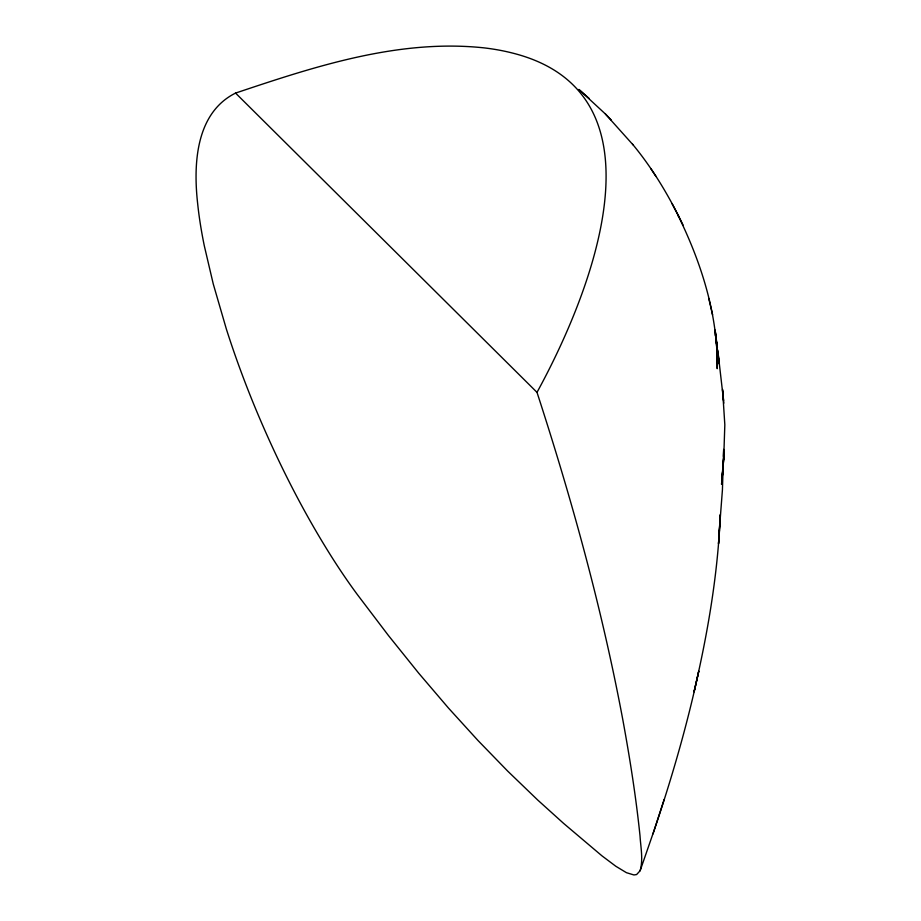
<?xml version="1.0" encoding="UTF-8"?>
<svg xmlns="http://www.w3.org/2000/svg" width="921" height="921" viewBox="0 0 921 921"><rect width="100%" height="100%" fill="white"/><g stroke="black" fill="none" stroke-linecap="round" stroke-linejoin="round"><path stroke-width="1.38" d="M723.089 466.291L721.557 484.354L723.238 462.066M723.434 456.425L723.687 449.379L722.421 489.949L719.082 533.547M723.687 459.257L724.827 424.8L722.548 389.514L723.825 403.168M723.722 457.967L724.251 449.69L722.352 475.95L723.722 457.967L723.054 467.58M719.462 530.059L718.518 543.712L720.314 514.632C717.873 574.428 707.65 633.66 694.043 691.844L698.786 671.075C687.227 724.954 671.846 777.969 654.198 830.155L640.13 870.736L636.607 874.547L633.913 874.95L626.441 872.682L615.873 866.293L601.954 855.839L563.571 823.362L537.691 800.004L507.667 771.084L478.011 740.53L448.458 708.042L418.721 673.205L388.455 635.536L357.325 594.529A358.891 92.756 68.4 0 1 331.802 557.136C302.065 510.038 276.991 460.086 255.589 408.694A257.811 63.526 68.1 0 1 241.555 373.017L238.884 365.764A256.487 63.158 68.1 0 1 226.359 329.05L213.246 283.933L204.266 245.642A254.438 62.686 68.1 0 1 197.67 203.725C193.272 164.744 195.425 113.099 235.557 93.079C315.166 66.37 398.758 38.797 483.962 47.857A151.723 72.92 -6.8 0 1 511.915 52.911C673.619 92.986 589.049 297.356 537.001 392.358C571.849 499.527 601.92 608.436 622.723 719.255C629.814 757.937 635.985 796.815 640.026 835.946C640.705 847.447 643.342 859.408 640.13 870.736M652.966 833.942L664.145 799.52M589.313 98.57L578.895 89.452L605.396 113.985L633.026 144.816M235.557 93.079L537.001 392.358M611.245 120.006L605.396 113.985M632.52 144.183C652.885 168.716 669.176 196.38 683.048 225.012M650.813 168.566L655.982 176.452M678.685 216.619L678.328 215.963C701.48 263.279 718.196 315.558 717.206 368.688L717.033 352.306M672.065 203.633L676.417 212.083M676.82 212.786L679.214 217.46M712.601 314.832L708.733 298.381M717.413 347.631L715.387 334.588L719.209 363.933L717.758 350.049M717.217 346.331L715.133 330.063L716.837 348.08M718.023 352.444L723.572 400.635M715.283 331.525L716.653 343.855"/></g></svg>
